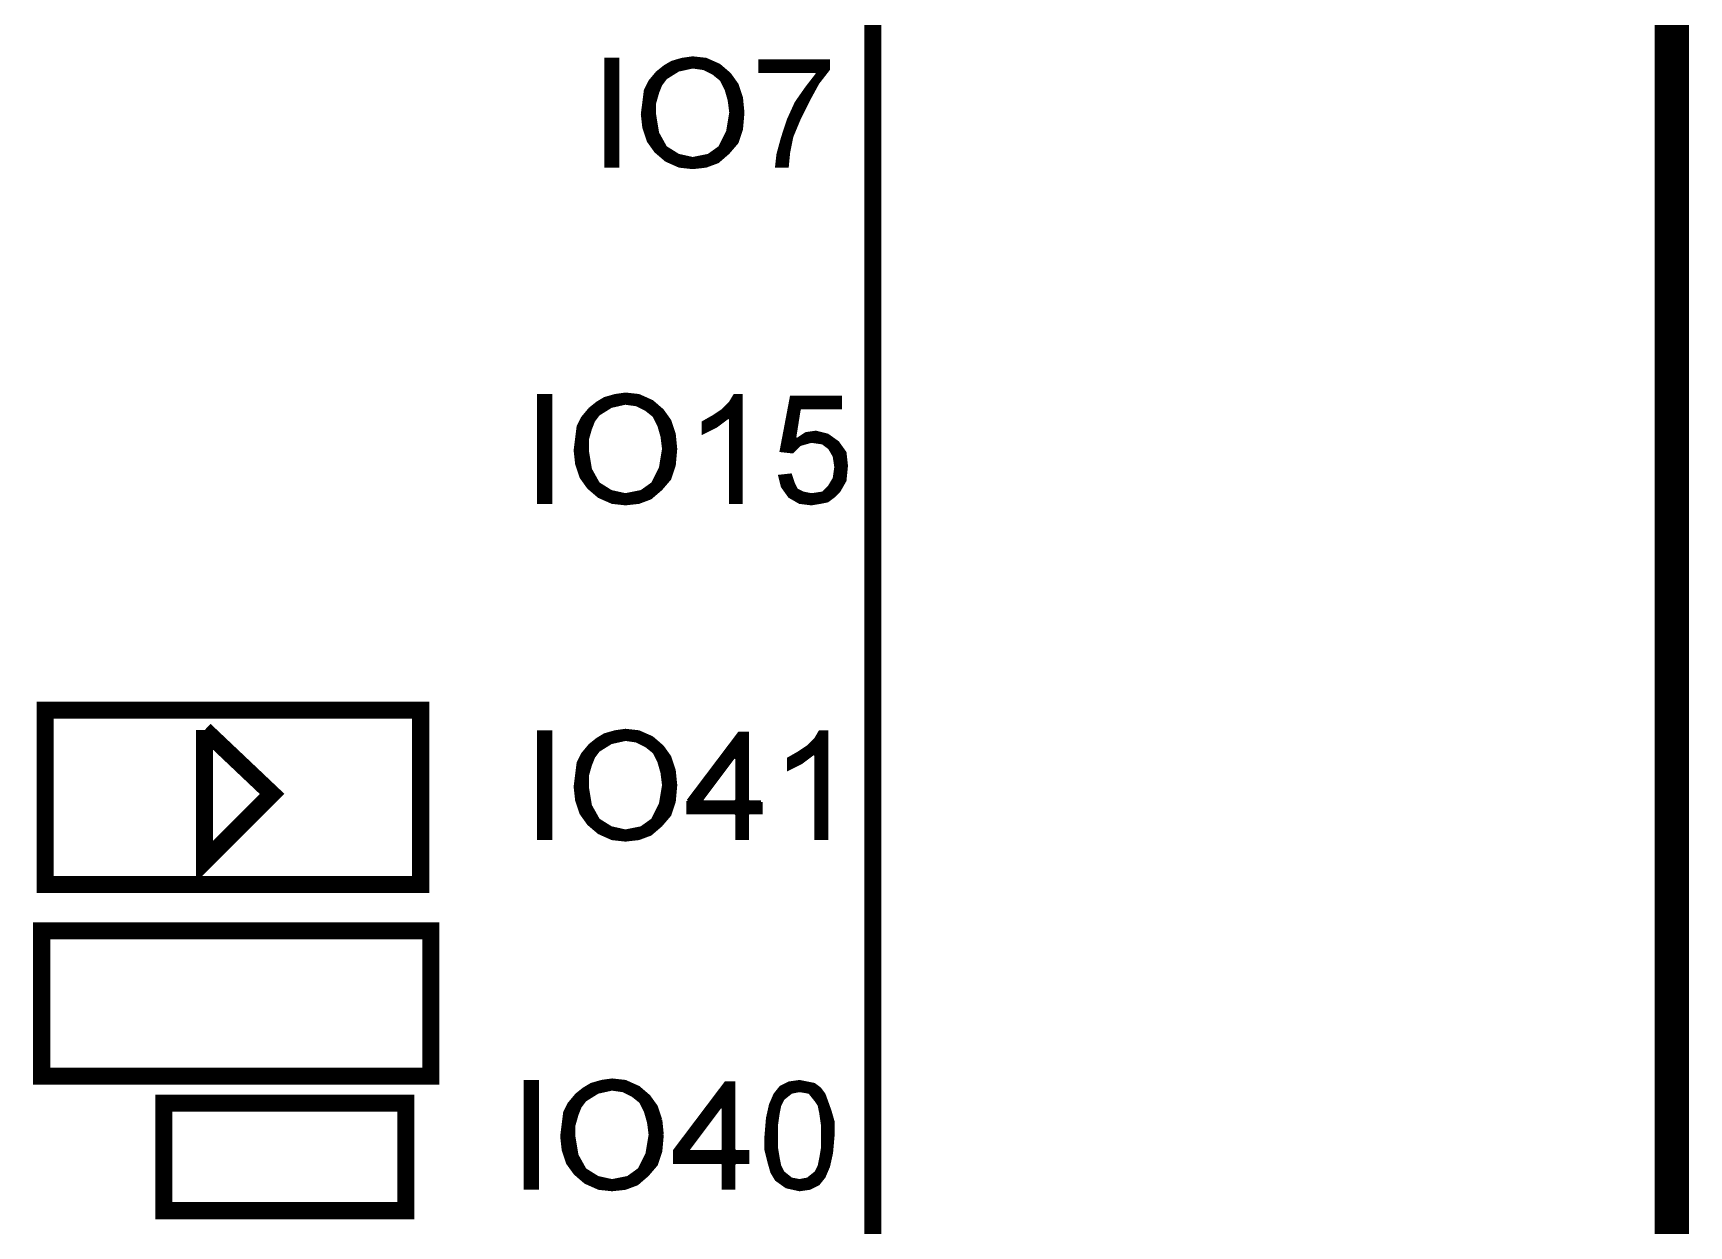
# Model space of a CAD drawing. Extents: x 1.22 to 3.09, y 1.23 to 6.
# Drawn here: x 2.4076 to 2.8925, y 4.643 to 4.9921 of the extents above; entities that cross this region are included whole.
import ezdxf

# ---------------------------------------------------------------- set-up
doc = ezdxf.new("R2010")
doc.units = 0
doc.layers.add('SST001126_PHO', color=11, linetype='CONTINUOUS')

msp = doc.modelspace()

# ---------------------------------------------------------------- linework, layer by layer
at = {"layer": 'SST001126_PHO'}
for points, const_width in [([(2.88754, 5.70633), (2.88754, 3.59783)], 0.01), ([(2.65354, 5.62687), (2.65354, 1.43433)], 0.005), ([(2.61545, 4.96883), (2.61502, 4.97319), (2.61372, 4.97708), (2.61157, 4.98009), (2.60854, 4.98269), (2.60466, 4.98441), (2.60078, 4.98484), (2.59776, 4.98441), (2.59473, 4.98354), (2.59258, 4.98226), (2.59041, 4.98052), (2.58825, 4.97793), (2.58698, 4.97538), (2.5861, 4.96838), (2.58654, 4.96447), (2.58783, 4.96057), (2.58999, 4.95756), (2.59301, 4.95497), (2.59689, 4.95324), (2.60078, 4.95281), (2.60468, 4.95325), (2.60811, 4.95453), (2.61114, 4.95713), (2.61373, 4.96015), (2.61502, 4.96402), (2.61545, 4.96883)], 0.001), ([(2.599, 4.98189), (2.599, 4.98459)], 0.001), ([(2.6, 4.98211), (2.6, 4.98473)], 0.001), ([(2.601, 4.98225), (2.601, 4.98482)], 0.001), ([(2.602, 4.9821), (2.602, 4.98471)], 0.001), ([(2.603, 4.98196), (2.603, 4.9846)], 0.001), ([(2.604, 4.98182), (2.604, 4.98448)], 0.001), ([(2.57885, 4.9844), (2.57538, 4.9844), (2.57538, 4.95326), (2.57885, 4.95326), (2.57885, 4.9844)], 0.001), ([(2.576, 4.95326), (2.576, 4.9844)], 0.001), ([(2.577, 4.95326), (2.577, 4.9844)], 0.001), ([(2.578, 4.95326), (2.578, 4.9844)], 0.001), ([(2.61199, 4.96883), (2.61198, 4.96875), (2.61109, 4.96339), (2.61105, 4.96325), (2.60881, 4.95878), (2.60866, 4.9586), (2.60553, 4.95637), (2.60534, 4.95628), (2.60087, 4.95539), (2.60067, 4.95539), (2.59665, 4.95629), (2.59649, 4.95635), (2.59292, 4.95858), (2.59275, 4.95876), (2.59052, 4.96278), (2.59046, 4.96294), (2.58957, 4.9683), (2.58956, 4.96838), (2.58956, 4.97151), (2.58958, 4.97164), (2.59047, 4.97477), (2.59049, 4.97482), (2.59138, 4.97705), (2.59145, 4.97716), (2.59279, 4.97895), (2.59292, 4.97907), (2.59649, 4.9813), (2.59665, 4.98137), (2.60067, 4.98226), (2.60085, 4.98227), (2.60397, 4.98182), (2.60413, 4.98177), (2.6068, 4.98044), (2.60689, 4.98038), (2.60912, 4.97859), (2.60926, 4.97843), (2.6106, 4.97575), (2.61063, 4.97566), (2.61153, 4.97254), (2.61154, 4.97246), (2.61199, 4.96889), (2.61199, 4.96883)], 0.001), ([(2.59, 4.97311), (2.59, 4.98002)], 0.001), ([(2.591, 4.97609), (2.591, 4.98099)], 0.001), ([(2.592, 4.9779), (2.592, 4.98179)], 0.001), ([(2.593, 4.97912), (2.593, 4.98251)], 0.001), ([(2.594, 4.97975), (2.594, 4.98311)], 0.001), ([(2.595, 4.98037), (2.595, 4.98362)], 0.001), ([(2.596, 4.981), (2.596, 4.98391)], 0.001), ([(2.597, 4.98145), (2.597, 4.98419)], 0.001), ([(2.598, 4.98167), (2.598, 4.98444)], 0.001), ([(2.605, 4.98134), (2.605, 4.98426)], 0.001), ([(2.606, 4.98084), (2.606, 4.98382)], 0.001), ([(2.607, 4.98029), (2.607, 4.98337)], 0.001), ([(2.608, 4.97949), (2.608, 4.98293)], 0.001), ([(2.609, 4.97869), (2.609, 4.98229)], 0.001), ([(2.61, 4.97695), (2.61, 4.98144)], 0.001), ([(2.611, 4.97438), (2.611, 4.98058)], 0.001), ([(2.64046, 4.98395), (2.62047, 4.98395), (2.62047, 4.98093), (2.63694, 4.98093), (2.63744, 4.98043), (2.63733, 4.98013), (2.63421, 4.97612), (2.63112, 4.9717), (2.62892, 4.96686), (2.62715, 4.96154), (2.62582, 4.95668), (2.62544, 4.95326), (2.62845, 4.95326), (2.62885, 4.95727), (2.62886, 4.95732), (2.62975, 4.96178), (2.62978, 4.96188), (2.63201, 4.96723), (2.63203, 4.96727), (2.6347, 4.97262), (2.63471, 4.97264), (2.63739, 4.97755), (2.63744, 4.97762), (2.64046, 4.9815), (2.64046, 4.98395)], 0.001), ([(2.621, 4.98093), (2.621, 4.98395)], 0.001), ([(2.622, 4.98093), (2.622, 4.98395)], 0.001), ([(2.623, 4.98093), (2.623, 4.98395)], 0.001), ([(2.624, 4.98093), (2.624, 4.98395)], 0.001), ([(2.625, 4.98093), (2.625, 4.98395)], 0.001), ([(2.626, 4.98093), (2.626, 4.98395)], 0.001), ([(2.627, 4.98093), (2.627, 4.98395)], 0.001), ([(2.628, 4.98093), (2.628, 4.98395)], 0.001), ([(2.629, 4.98093), (2.629, 4.98395)], 0.001), ([(2.63, 4.98093), (2.63, 4.98395)], 0.001), ([(2.631, 4.98093), (2.631, 4.98395)], 0.001), ([(2.632, 4.98093), (2.632, 4.98395)], 0.001), ([(2.633, 4.98093), (2.633, 4.98395)], 0.001), ([(2.634, 4.98093), (2.634, 4.98395)], 0.001), ([(2.635, 4.98093), (2.635, 4.98395)], 0.001), ([(2.636, 4.98093), (2.636, 4.98395)], 0.001), ([(2.637, 4.98093), (2.637, 4.98395)], 0.001), ([(2.637, 4.97683), (2.637, 4.9797)], 0.001), ([(2.638, 4.97834), (2.638, 4.98395)], 0.001), ([(2.639, 4.97963), (2.639, 4.98395)], 0.001), ([(2.64, 4.98091), (2.64, 4.98395)], 0.001), ([(2.587, 4.96308), (2.587, 4.97542)], 0.001), ([(2.588, 4.96034), (2.588, 4.97742)], 0.001), ([(2.589, 4.95894), (2.589, 4.97882)], 0.001), ([(2.612, 4.95814), (2.612, 4.97949)], 0.001), ([(2.613, 4.9593), (2.613, 4.97809)], 0.001), ([(2.614, 4.96097), (2.614, 4.97624)], 0.001), ([(2.634, 4.97121), (2.634, 4.97581)], 0.001), ([(2.635, 4.97316), (2.635, 4.97713)], 0.001), ([(2.636, 4.975), (2.636, 4.97841)], 0.001), ([(2.615, 4.96397), (2.615, 4.97324)], 0.001), ([(2.631, 4.96481), (2.631, 4.97143)], 0.001), ([(2.632, 4.96721), (2.632, 4.97296)], 0.001), ([(2.633, 4.96921), (2.633, 4.97438)], 0.001), ([(2.59, 4.95755), (2.59, 4.96571)], 0.001), ([(2.629, 4.95803), (2.629, 4.96703)], 0.001), ([(2.63, 4.96241), (2.63, 4.96923)], 0.001), ([(2.591, 4.95669), (2.591, 4.96191)], 0.001), ([(2.61, 4.95615), (2.61, 4.96116)], 0.001), ([(2.611, 4.95701), (2.611, 4.96316)], 0.001), ([(2.627, 4.95326), (2.627, 4.961)], 0.001), ([(2.628, 4.95326), (2.628, 4.96409)], 0.001), ([(2.592, 4.95584), (2.592, 4.96011)], 0.001), ([(2.593, 4.95498), (2.593, 4.95853)], 0.001), ([(2.594, 4.95453), (2.594, 4.95791)], 0.001), ([(2.595, 4.95408), (2.595, 4.95728)], 0.001), ([(2.596, 4.95364), (2.596, 4.95666)], 0.001), ([(2.597, 4.95323), (2.597, 4.95621)], 0.001), ([(2.598, 4.95312), (2.598, 4.95599)], 0.001), ([(2.599, 4.95301), (2.599, 4.95576)], 0.001), ([(2.6, 4.9529), (2.6, 4.95554)], 0.001), ([(2.601, 4.95284), (2.601, 4.95542)], 0.001), ([(2.602, 4.95295), (2.602, 4.95562)], 0.001), ([(2.603, 4.95306), (2.603, 4.95582)], 0.001), ([(2.604, 4.95317), (2.604, 4.95602)], 0.001), ([(2.605, 4.95337), (2.605, 4.95622)], 0.001), ([(2.606, 4.95374), (2.606, 4.9567)], 0.001), ([(2.607, 4.95412), (2.607, 4.95742)], 0.001), ([(2.608, 4.95449), (2.608, 4.95813)], 0.001), ([(2.609, 4.9553), (2.609, 4.95916)], 0.001), ([(2.626, 4.95326), (2.626, 4.95733)], 0.001), ([(2.55916, 4.88597), (2.5557, 4.88597), (2.5557, 4.85483), (2.55916, 4.85483), (2.55916, 4.88597)], 0.001), ([(2.556, 4.85483), (2.556, 4.88597)], 0.001), ([(2.557, 4.85483), (2.557, 4.88597)], 0.001), ([(2.558, 4.85483), (2.558, 4.88597)], 0.001), ([(2.559, 4.85483), (2.559, 4.88597)], 0.001), ([(2.59577, 4.8704), (2.59533, 4.87476), (2.59403, 4.87865), (2.59188, 4.88167), (2.58886, 4.88426), (2.58498, 4.88599), (2.5811, 4.88642), (2.57807, 4.88598), (2.57504, 4.88512), (2.5729, 4.88383), (2.57073, 4.8821), (2.56857, 4.8795), (2.56729, 4.87695), (2.56642, 4.86995), (2.56685, 4.86605), (2.56815, 4.86215), (2.5703, 4.85914), (2.57333, 4.85654), (2.57721, 4.85482), (2.58109, 4.85439), (2.58499, 4.85482), (2.58842, 4.85611), (2.59145, 4.8587), (2.59404, 4.86172), (2.59533, 4.86559), (2.59577, 4.8704)], 0.001), ([(2.59231, 4.8704), (2.5923, 4.87032), (2.59141, 4.86496), (2.59136, 4.86482), (2.58913, 4.86036), (2.58897, 4.86017), (2.58585, 4.85794), (2.58565, 4.85786), (2.58119, 4.85697), (2.58098, 4.85697), (2.57697, 4.85786), (2.57681, 4.85792), (2.57324, 4.86016), (2.57307, 4.86034), (2.57083, 4.86436), (2.57078, 4.86452), (2.56988, 4.86987), (2.56988, 4.86996), (2.56988, 4.87308), (2.5699, 4.87322), (2.57079, 4.87634), (2.57081, 4.87639), (2.5717, 4.87862), (2.57176, 4.87874), (2.5731, 4.88052), (2.57324, 4.88065), (2.57681, 4.88288), (2.57697, 4.88294), (2.58098, 4.88384), (2.58116, 4.88384), (2.58429, 4.8834), (2.58444, 4.88335), (2.58712, 4.88201), (2.58721, 4.88195), (2.58944, 4.88017), (2.58957, 4.88), (2.59091, 4.87732), (2.59095, 4.87724), (2.59184, 4.87411), (2.59186, 4.87404), (2.5923, 4.87046), (2.59231, 4.8704)], 0.001), ([(2.572, 4.87905), (2.572, 4.88311)], 0.001), ([(2.573, 4.88039), (2.573, 4.88389)], 0.001), ([(2.574, 4.88112), (2.574, 4.88449)], 0.001), ([(2.575, 4.88175), (2.575, 4.88509)], 0.001), ([(2.576, 4.88237), (2.576, 4.88539)], 0.001), ([(2.577, 4.88295), (2.577, 4.88568)], 0.001), ([(2.578, 4.88317), (2.578, 4.88596)], 0.001), ([(2.579, 4.8834), (2.579, 4.88612)], 0.001), ([(2.58, 4.88362), (2.58, 4.88626)], 0.001), ([(2.581, 4.88384), (2.581, 4.8864)], 0.001), ([(2.582, 4.88372), (2.582, 4.88632)], 0.001), ([(2.583, 4.88358), (2.583, 4.8862)], 0.001), ([(2.584, 4.88344), (2.584, 4.88609)], 0.001), ([(2.585, 4.88307), (2.585, 4.88598)], 0.001), ([(2.586, 4.88257), (2.586, 4.88553)], 0.001), ([(2.587, 4.88207), (2.587, 4.88509)], 0.001), ([(2.588, 4.88132), (2.588, 4.88464)], 0.001), ([(2.589, 4.88052), (2.589, 4.88414)], 0.001), ([(2.59, 4.87915), (2.59, 4.88328)], 0.001), ([(2.61497, 4.88597), (2.61307, 4.88597), (2.61188, 4.88398), (2.6118, 4.88389), (2.60957, 4.88166), (2.60949, 4.88159), (2.60682, 4.87981), (2.60679, 4.87979), (2.60391, 4.87815), (2.60391, 4.87523), (2.60761, 4.87708), (2.61115, 4.87973), (2.61195, 4.87933), (2.61195, 4.85483), (2.61497, 4.85483), (2.61497, 4.88597)], 0.001), ([(2.611, 4.87962), (2.611, 4.88309)], 0.001), ([(2.612, 4.85483), (2.612, 4.88419)], 0.001), ([(2.613, 4.85483), (2.613, 4.88585)], 0.001), ([(2.614, 4.85483), (2.614, 4.88597)], 0.001), ([(2.64577, 4.86549), (2.64534, 4.86932), (2.64323, 4.87228), (2.64025, 4.8744), (2.63687, 4.87525), (2.63395, 4.87483), (2.63137, 4.87311), (2.63059, 4.87353), (2.6306, 4.87361), (2.63194, 4.88209), (2.63243, 4.88251), (2.64398, 4.88251), (2.64398, 4.88553), (2.62972, 4.88553), (2.62677, 4.86995), (2.63002, 4.86959), (2.63208, 4.87165), (2.63229, 4.87178), (2.63542, 4.87267), (2.63563, 4.87268), (2.63875, 4.87224), (2.63898, 4.87214), (2.64077, 4.8708), (2.6409, 4.87066), (2.64223, 4.86843), (2.6423, 4.86824), (2.64275, 4.86512), (2.64275, 4.86505), (2.64275, 4.86504), (2.64275, 4.86497), (2.6423, 4.86185), (2.64223, 4.86166), (2.6409, 4.85943), (2.64082, 4.85933), (2.63903, 4.85755), (2.63875, 4.85741), (2.63563, 4.85696), (2.63546, 4.85697), (2.63323, 4.85741), (2.6331, 4.85745), (2.63131, 4.85835), (2.63109, 4.85857), (2.6302, 4.86036), (2.63017, 4.86042), (2.62941, 4.86272), (2.62636, 4.86238), (2.62709, 4.85945), (2.6292, 4.8565), (2.63215, 4.85481), (2.63555, 4.85439), (2.63814, 4.85482), (2.64026, 4.85525), (2.64192, 4.8565), (2.64364, 4.85821), (2.64534, 4.86118), (2.64577, 4.86549)], 0.001), ([(2.63, 4.86959), (2.63, 4.88553)], 0.001), ([(2.631, 4.87615), (2.631, 4.88553)], 0.001), ([(2.632, 4.88226), (2.632, 4.88553)], 0.001), ([(2.633, 4.88251), (2.633, 4.88553)], 0.001), ([(2.634, 4.88251), (2.634, 4.88553)], 0.001), ([(2.635, 4.88251), (2.635, 4.88553)], 0.001), ([(2.636, 4.88251), (2.636, 4.88553)], 0.001), ([(2.637, 4.88251), (2.637, 4.88553)], 0.001), ([(2.638, 4.88251), (2.638, 4.88553)], 0.001), ([(2.639, 4.88251), (2.639, 4.88553)], 0.001), ([(2.64, 4.88251), (2.64, 4.88553)], 0.001), ([(2.641, 4.88251), (2.641, 4.88553)], 0.001), ([(2.642, 4.88251), (2.642, 4.88553)], 0.001), ([(2.643, 4.88251), (2.643, 4.88553)], 0.001), ([(2.568, 4.8626), (2.568, 4.87837)], 0.001), ([(2.569, 4.86096), (2.569, 4.88002)], 0.001), ([(2.57, 4.87358), (2.57, 4.88122)], 0.001), ([(2.571, 4.87688), (2.571, 4.88231)], 0.001), ([(2.591, 4.87705), (2.591, 4.88242)], 0.001), ([(2.592, 4.87288), (2.592, 4.8815)], 0.001), ([(2.593, 4.86051), (2.593, 4.8801)], 0.001), ([(2.594, 4.86168), (2.594, 4.8787)], 0.001), ([(2.604, 4.87527), (2.604, 4.8782)], 0.001), ([(2.605, 4.87577), (2.605, 4.87877)], 0.001), ([(2.606, 4.87627), (2.606, 4.87934)], 0.001), ([(2.607, 4.87677), (2.607, 4.87993)], 0.001), ([(2.608, 4.87737), (2.608, 4.8806)], 0.001), ([(2.609, 4.87812), (2.609, 4.88126)], 0.001), ([(2.61, 4.87887), (2.61, 4.88209)], 0.001), ([(2.629, 4.8697), (2.629, 4.88172)], 0.001), ([(2.567, 4.8656), (2.567, 4.87462)], 0.001), ([(2.595, 4.8646), (2.595, 4.87576)], 0.001), ([(2.628, 4.86981), (2.628, 4.87643)], 0.001), ([(2.631, 4.87057), (2.631, 4.87304)], 0.001), ([(2.632, 4.87157), (2.632, 4.87353)], 0.001), ([(2.633, 4.87198), (2.633, 4.8742)], 0.001), ([(2.634, 4.87226), (2.634, 4.87484)], 0.001), ([(2.635, 4.87255), (2.635, 4.87498)], 0.001), ([(2.636, 4.87263), (2.636, 4.87513)], 0.001), ([(2.637, 4.87249), (2.637, 4.87522)], 0.001), ([(2.638, 4.87234), (2.638, 4.87497)], 0.001), ([(2.639, 4.87213), (2.639, 4.87472)], 0.001), ([(2.64, 4.87138), (2.64, 4.87447)], 0.001), ([(2.641, 4.87049), (2.641, 4.87387)], 0.001), ([(2.642, 4.86882), (2.642, 4.87316)], 0.001), ([(2.57, 4.85956), (2.57, 4.86918)], 0.001), ([(2.592, 4.85934), (2.592, 4.86852)], 0.001), ([(2.627, 4.86992), (2.627, 4.87115)], 0.001), ([(2.643, 4.85757), (2.643, 4.87244)], 0.001), ([(2.644, 4.85884), (2.644, 4.8712)], 0.001), ([(2.645, 4.86059), (2.645, 4.8698)], 0.001), ([(2.571, 4.85854), (2.571, 4.86406)], 0.001), ([(2.591, 4.85832), (2.591, 4.8641)], 0.001), ([(2.572, 4.85768), (2.572, 4.86226)], 0.001), ([(2.573, 4.85682), (2.573, 4.86046)], 0.001), ([(2.574, 4.85624), (2.574, 4.85968)], 0.001), ([(2.575, 4.8558), (2.575, 4.85906)], 0.001), ([(2.576, 4.85536), (2.576, 4.85843)], 0.001), ([(2.587, 4.85557), (2.587, 4.85877)], 0.001), ([(2.588, 4.85595), (2.588, 4.85948)], 0.001), ([(2.589, 4.8566), (2.589, 4.8602)], 0.001), ([(2.59, 4.85746), (2.59, 4.8621)], 0.001), ([(2.627, 4.85981), (2.627, 4.86245)], 0.001), ([(2.628, 4.85818), (2.628, 4.86256)], 0.001), ([(2.629, 4.85678), (2.629, 4.86267)], 0.001), ([(2.63, 4.85604), (2.63, 4.86094)], 0.001), ([(2.631, 4.85547), (2.631, 4.85875)], 0.001), ([(2.64, 4.85519), (2.64, 4.85851)], 0.001), ([(2.641, 4.8558), (2.641, 4.8596)], 0.001), ([(2.642, 4.85657), (2.642, 4.86127)], 0.001), ([(2.577, 4.85491), (2.577, 4.85785)], 0.001), ([(2.578, 4.85473), (2.578, 4.85763)], 0.001), ([(2.579, 4.85462), (2.579, 4.85741)], 0.001), ([(2.58, 4.85451), (2.58, 4.85719)], 0.001), ([(2.581, 4.8544), (2.581, 4.85696)], 0.001), ([(2.582, 4.85449), (2.582, 4.85713)], 0.001), ([(2.583, 4.8546), (2.583, 4.85733)], 0.001), ([(2.584, 4.85471), (2.584, 4.85753)], 0.001), ([(2.585, 4.85482), (2.585, 4.85773)], 0.001), ([(2.586, 4.8552), (2.586, 4.85805)], 0.001), ([(2.632, 4.8549), (2.632, 4.85801)], 0.001), ([(2.633, 4.85471), (2.633, 4.85751)], 0.001), ([(2.634, 4.85458), (2.634, 4.85726)], 0.001), ([(2.635, 4.85446), (2.635, 4.85706)], 0.001), ([(2.636, 4.85447), (2.636, 4.85701)], 0.001), ([(2.637, 4.85463), (2.637, 4.85716)], 0.001), ([(2.638, 4.8548), (2.638, 4.8573)], 0.001), ([(2.639, 4.85499), (2.639, 4.85752)], 0.001), ([(2.41113, 4.79391), (2.52113, 4.79391), (2.52113, 4.74291), (2.41113, 4.74291), (2.41113, 4.79391)], 0.005), ([(2.45778, 4.78811), (2.45778, 4.74961), (2.4776, 4.76943), (2.45787, 4.78812)], 0.005), ([(2.55916, 4.78755), (2.5557, 4.78755), (2.5557, 4.75641), (2.55916, 4.75641), (2.55916, 4.78755)], 0.001), ([(2.556, 4.75641), (2.556, 4.78755)], 0.001), ([(2.557, 4.75641), (2.557, 4.78755)], 0.001), ([(2.558, 4.75641), (2.558, 4.78755)], 0.001), ([(2.559, 4.75641), (2.559, 4.78755)], 0.001), ([(2.59577, 4.77197), (2.59533, 4.77634), (2.59403, 4.78023), (2.59188, 4.78324), (2.58886, 4.78584), (2.58498, 4.78756), (2.5811, 4.78799), (2.57807, 4.78756), (2.57504, 4.78669), (2.5729, 4.7854), (2.57073, 4.78367), (2.56857, 4.78108), (2.56729, 4.77853), (2.56642, 4.77153), (2.56685, 4.76762), (2.56815, 4.76372), (2.5703, 4.76071), (2.57333, 4.75812), (2.57721, 4.75639), (2.58109, 4.75596), (2.58499, 4.7564), (2.58842, 4.75768), (2.59145, 4.76028), (2.59404, 4.7633), (2.59533, 4.76717), (2.59577, 4.77197)], 0.001), ([(2.574, 4.7827), (2.574, 4.78607)], 0.001), ([(2.575, 4.78332), (2.575, 4.78667)], 0.001), ([(2.576, 4.78395), (2.576, 4.78697)], 0.001), ([(2.577, 4.78453), (2.577, 4.78725)], 0.001), ([(2.578, 4.78475), (2.578, 4.78754)], 0.001), ([(2.579, 4.78497), (2.579, 4.78769)], 0.001), ([(2.58, 4.78519), (2.58, 4.78783)], 0.001), ([(2.581, 4.78541), (2.581, 4.78798)], 0.001), ([(2.582, 4.7853), (2.582, 4.78789)], 0.001), ([(2.583, 4.78516), (2.583, 4.78778)], 0.001), ([(2.584, 4.78501), (2.584, 4.78767)], 0.001), ([(2.585, 4.78464), (2.585, 4.78755)], 0.001), ([(2.586, 4.78414), (2.586, 4.78711)], 0.001), ([(2.587, 4.78364), (2.587, 4.78666)], 0.001), ([(2.588, 4.78289), (2.588, 4.78622)], 0.001), ([(2.589, 4.78209), (2.589, 4.78571)], 0.001), ([(2.62077, 4.76701), (2.61725, 4.76701), (2.61675, 4.76751), (2.61675, 4.7871), (2.61438, 4.7871), (2.59945, 4.76735)], 0.001), ([(2.614, 4.75641), (2.614, 4.7866)], 0.001), ([(2.615, 4.75641), (2.615, 4.7871)], 0.001), ([(2.616, 4.75641), (2.616, 4.7871)], 0.001), ([(2.63997, 4.78755), (2.63807, 4.78755), (2.63688, 4.78556), (2.6368, 4.78546), (2.63457, 4.78323), (2.63449, 4.78317), (2.63182, 4.78138), (2.63179, 4.78136), (2.62891, 4.77972), (2.62891, 4.7768), (2.63261, 4.77865), (2.63615, 4.78131), (2.63695, 4.78091), (2.63695, 4.75641), (2.63997, 4.75641), (2.63997, 4.78755)], 0.001), ([(2.637, 4.75641), (2.637, 4.78576)], 0.001), ([(2.638, 4.75641), (2.638, 4.78743)], 0.001), ([(2.639, 4.75641), (2.639, 4.78755)], 0.001), ([(2.569, 4.76253), (2.569, 4.7816)], 0.001), ([(2.59231, 4.77198), (2.5923, 4.77189), (2.59141, 4.76654), (2.59136, 4.7664), (2.58913, 4.76193), (2.58897, 4.76175), (2.58585, 4.75952), (2.58565, 4.75943), (2.58119, 4.75854), (2.58098, 4.75854), (2.57697, 4.75944), (2.57681, 4.7595), (2.57324, 4.76173), (2.57307, 4.76191), (2.57083, 4.76593), (2.57078, 4.76609), (2.56988, 4.77145), (2.56988, 4.77153), (2.56988, 4.77466), (2.5699, 4.77479), (2.57079, 4.77792), (2.57081, 4.77797), (2.5717, 4.7802), (2.57176, 4.78031), (2.5731, 4.7821), (2.57324, 4.78222), (2.57681, 4.78445), (2.57697, 4.78452), (2.58098, 4.78541), (2.58116, 4.78542), (2.58429, 4.78497), (2.58444, 4.78492), (2.58712, 4.78358), (2.58721, 4.78353), (2.58944, 4.78174), (2.58957, 4.78158), (2.59091, 4.7789), (2.59095, 4.77881), (2.59184, 4.77569), (2.59186, 4.77561), (2.5923, 4.77204), (2.59231, 4.77198)], 0.001), ([(2.57, 4.77515), (2.57, 4.7828)], 0.001), ([(2.571, 4.77845), (2.571, 4.78389)], 0.001), ([(2.572, 4.78063), (2.572, 4.78469)], 0.001), ([(2.573, 4.78196), (2.573, 4.78547)], 0.001), ([(2.59, 4.78073), (2.59, 4.78486)], 0.001), ([(2.591, 4.77863), (2.591, 4.784)], 0.001), ([(2.592, 4.77446), (2.592, 4.78308)], 0.001), ([(2.593, 4.76208), (2.593, 4.78168)], 0.001), ([(2.61, 4.77653), (2.61, 4.78131)], 0.001), ([(2.611, 4.77787), (2.611, 4.78263)], 0.001), ([(2.612, 4.7792), (2.612, 4.78396)], 0.001), ([(2.613, 4.78045), (2.613, 4.78528)], 0.001), ([(2.631, 4.77785), (2.631, 4.78091)], 0.001), ([(2.632, 4.77835), (2.632, 4.78151)], 0.001), ([(2.633, 4.77894), (2.633, 4.78217)], 0.001), ([(2.634, 4.77969), (2.634, 4.78284)], 0.001), ([(2.635, 4.78044), (2.635, 4.78366)], 0.001), ([(2.636, 4.78119), (2.636, 4.78466)], 0.001), ([(2.567, 4.76717), (2.567, 4.77619)], 0.001), ([(2.568, 4.76417), (2.568, 4.77994)], 0.001), ([(2.594, 4.76325), (2.594, 4.78028)], 0.001), ([(2.595, 4.76618), (2.595, 4.77733)], 0.001), ([(2.61373, 4.78001), (2.61373, 4.76751), (2.61323, 4.76701), (2.60386, 4.76701), (2.60336, 4.76751), (2.60346, 4.76781), (2.61283, 4.78031), (2.61373, 4.78001)], 0.001), ([(2.606, 4.7712), (2.606, 4.77602)], 0.001), ([(2.607, 4.77253), (2.607, 4.77734)], 0.001), ([(2.608, 4.77387), (2.608, 4.77866)], 0.001), ([(2.609, 4.7752), (2.609, 4.77999)], 0.001), ([(2.629, 4.77685), (2.629, 4.77977)], 0.001), ([(2.63, 4.77735), (2.63, 4.78034)], 0.001), ([(2.603, 4.76399), (2.603, 4.77204)], 0.001), ([(2.604, 4.76853), (2.604, 4.77337)], 0.001), ([(2.605, 4.76987), (2.605, 4.77469)], 0.001), ([(2.57, 4.76113), (2.57, 4.77075)], 0.001), ([(2.592, 4.76092), (2.592, 4.7701)], 0.001), ([(2.59945, 4.76735), (2.59945, 4.76399), (2.61323, 4.76399), (2.61373, 4.76349), (2.61373, 4.75641), (2.61675, 4.75641), (2.61675, 4.76349), (2.61725, 4.76399), (2.62077, 4.76399), (2.62077, 4.76701)], 0.001), ([(2.6, 4.76399), (2.6, 4.76807)], 0.001), ([(2.601, 4.76399), (2.601, 4.7694)], 0.001), ([(2.602, 4.76399), (2.602, 4.77072)], 0.001), ([(2.604, 4.76399), (2.604, 4.76701)], 0.001), ([(2.605, 4.76399), (2.605, 4.76701)], 0.001), ([(2.606, 4.76399), (2.606, 4.76701)], 0.001), ([(2.607, 4.76399), (2.607, 4.76701)], 0.001), ([(2.608, 4.76399), (2.608, 4.76701)], 0.001), ([(2.609, 4.76399), (2.609, 4.76701)], 0.001), ([(2.61, 4.76399), (2.61, 4.76701)], 0.001), ([(2.611, 4.76399), (2.611, 4.76701)], 0.001), ([(2.612, 4.76399), (2.612, 4.76701)], 0.001), ([(2.613, 4.76399), (2.613, 4.76701)], 0.001), ([(2.617, 4.76393), (2.617, 4.76708)], 0.001), ([(2.618, 4.76399), (2.618, 4.76701)], 0.001), ([(2.619, 4.76399), (2.619, 4.76701)], 0.001), ([(2.62, 4.76399), (2.62, 4.76701)], 0.001), ([(2.571, 4.76011), (2.571, 4.76563)], 0.001), ([(2.572, 4.75926), (2.572, 4.76383)], 0.001), ([(2.573, 4.7584), (2.573, 4.76203)], 0.001), ([(2.589, 4.75818), (2.589, 4.76177)], 0.001), ([(2.59, 4.75903), (2.59, 4.76368)], 0.001), ([(2.591, 4.75989), (2.591, 4.76568)], 0.001), ([(2.574, 4.75782), (2.574, 4.76125)], 0.001), ([(2.575, 4.75737), (2.575, 4.76063)], 0.001), ([(2.576, 4.75693), (2.576, 4.76)], 0.001), ([(2.577, 4.75649), (2.577, 4.75943)], 0.001), ([(2.578, 4.75631), (2.578, 4.75921)], 0.001), ([(2.579, 4.75619), (2.579, 4.75898)], 0.001), ([(2.58, 4.75608), (2.58, 4.75876)], 0.001), ([(2.581, 4.75597), (2.581, 4.75854)], 0.001), ([(2.582, 4.75606), (2.582, 4.7587)], 0.001), ([(2.583, 4.75617), (2.583, 4.7589)], 0.001), ([(2.584, 4.75629), (2.584, 4.7591)], 0.001), ([(2.585, 4.7564), (2.585, 4.7593)], 0.001), ([(2.586, 4.75677), (2.586, 4.75963)], 0.001), ([(2.587, 4.75715), (2.587, 4.76034)], 0.001), ([(2.588, 4.75752), (2.588, 4.76105)], 0.001), ([(2.52412, 4.72935), (2.52412, 4.68683), (2.41012, 4.68683), (2.41012, 4.72935), (2.52412, 4.72935)], 0.005), ([(2.55523, 4.68519), (2.55176, 4.68519), (2.55176, 4.65404), (2.55523, 4.65404), (2.55523, 4.68519)], 0.001), ([(2.552, 4.65404), (2.552, 4.68519)], 0.001), ([(2.553, 4.65404), (2.553, 4.68519)], 0.001), ([(2.554, 4.65404), (2.554, 4.68519)], 0.001), ([(2.555, 4.65404), (2.555, 4.68519)], 0.001), ([(2.59139, 4.67397), (2.5901, 4.67787), (2.58794, 4.68088), (2.58492, 4.68347), (2.58104, 4.6852), (2.57716, 4.68563), (2.57413, 4.6852), (2.57111, 4.68433), (2.56896, 4.68304), (2.56679, 4.68131), (2.56463, 4.67871), (2.56335, 4.67616), (2.56248, 4.66916), (2.56291, 4.66526), (2.56421, 4.66136), (2.56637, 4.65835), (2.56939, 4.65576), (2.57327, 4.65403), (2.57715, 4.6536), (2.58106, 4.65403), (2.58449, 4.65532), (2.58751, 4.65792), (2.5901, 4.66094), (2.59139, 4.66481), (2.59183, 4.66961)], 0.001), ([(2.571, 4.68092), (2.571, 4.68427)], 0.001), ([(2.572, 4.68155), (2.572, 4.68459)], 0.001), ([(2.573, 4.68215), (2.573, 4.68487)], 0.001), ([(2.574, 4.68237), (2.574, 4.68516)], 0.001), ([(2.575, 4.68259), (2.575, 4.68532)], 0.001), ([(2.576, 4.68282), (2.576, 4.68546)], 0.001), ([(2.577, 4.68304), (2.577, 4.68561)], 0.001), ([(2.578, 4.68295), (2.578, 4.68554)], 0.001), ([(2.579, 4.6828), (2.579, 4.68542)], 0.001), ([(2.58, 4.68266), (2.58, 4.68531)], 0.001), ([(2.581, 4.68231), (2.581, 4.6852)], 0.001), ([(2.582, 4.68181), (2.582, 4.68477)], 0.001), ([(2.583, 4.68131), (2.583, 4.68433)], 0.001), ([(2.584, 4.68058), (2.584, 4.68388)], 0.001), ([(2.61683, 4.66465), (2.61332, 4.66465), (2.61282, 4.66515), (2.61282, 4.68474), (2.61044, 4.68474), (2.59551, 4.66498), (2.59551, 4.66163), (2.6093, 4.66163), (2.6098, 4.66113), (2.6098, 4.65404), (2.61282, 4.65404), (2.61282, 4.66113), (2.61332, 4.66163), (2.61683, 4.66163), (2.61683, 4.66465)], 0.001), ([(2.61, 4.65404), (2.61, 4.68416)], 0.001), ([(2.611, 4.65404), (2.611, 4.68474)], 0.001), ([(2.612, 4.65404), (2.612, 4.68474)], 0.001), ([(2.64183, 4.67356), (2.64096, 4.6766), (2.63921, 4.68143), (2.63796, 4.6831), (2.63632, 4.68433), (2.63205, 4.68518), (2.62909, 4.68476), (2.62658, 4.6835), (2.62491, 4.68141), (2.62361, 4.67839), (2.62274, 4.67445), (2.6223, 4.66915), (2.6223, 4.66521), (2.62317, 4.66171), (2.62405, 4.65865), (2.6253, 4.65657), (2.62826, 4.65446), (2.63208, 4.6536), (2.63504, 4.65403), (2.63755, 4.65528), (2.63922, 4.65737), (2.64052, 4.66039), (2.64139, 4.66433), (2.64183, 4.66919), (2.64183, 4.67356)], 0.001), ([(2.628, 4.68084), (2.628, 4.68421)], 0.001), ([(2.629, 4.68164), (2.629, 4.68471)], 0.001), ([(2.63, 4.68221), (2.63, 4.68489)], 0.001), ([(2.631, 4.68241), (2.631, 4.68503)], 0.001), ([(2.632, 4.68261), (2.632, 4.68517)], 0.001), ([(2.633, 4.68247), (2.633, 4.68499)], 0.001), ([(2.634, 4.6823), (2.634, 4.68479)], 0.001), ([(2.635, 4.6821), (2.635, 4.68459)], 0.001), ([(2.636, 4.6809), (2.636, 4.68439)], 0.001), ([(2.44587, 4.67893), (2.44587, 4.64743), (2.51674, 4.64743), (2.51674, 4.67893), (2.44587, 4.67893)], 0.005), ([(2.565, 4.66026), (2.565, 4.67916)], 0.001), ([(2.58837, 4.66961), (2.58836, 4.66953), (2.58747, 4.66418), (2.58742, 4.66403), (2.58519, 4.65957), (2.58503, 4.65939), (2.58191, 4.65715), (2.58172, 4.65707), (2.57725, 4.65618), (2.57705, 4.65618), (2.57303, 4.65707), (2.57287, 4.65714), (2.5693, 4.65937), (2.56913, 4.65955), (2.5669, 4.66357), (2.56684, 4.66373), (2.56595, 4.66909), (2.56594, 4.66917), (2.56594, 4.67229), (2.56596, 4.67243), (2.56685, 4.67556), (2.56687, 4.6756), (2.56776, 4.67784), (2.56783, 4.67795), (2.56917, 4.67974), (2.5693, 4.67986), (2.57287, 4.68209), (2.57303, 4.68216), (2.57705, 4.68305), (2.57723, 4.68306), (2.58035, 4.68261), (2.5805, 4.68256), (2.58318, 4.68122), (2.58327, 4.68117), (2.5855, 4.67938), (2.58564, 4.67921), (2.58698, 4.67653), (2.58701, 4.67645), (2.5879, 4.67332), (2.58792, 4.67325), (2.58837, 4.66968), (2.58837, 4.66961)], 0.001), ([(2.566, 4.67257), (2.566, 4.68036)], 0.001), ([(2.567, 4.67593), (2.567, 4.68148)], 0.001), ([(2.568, 4.67818), (2.568, 4.68228)], 0.001), ([(2.569, 4.67952), (2.569, 4.68307)], 0.001), ([(2.57, 4.6803), (2.57, 4.68367)], 0.001), ([(2.585, 4.67978), (2.585, 4.68341)], 0.001), ([(2.586, 4.67849), (2.586, 4.68255)], 0.001), ([(2.587, 4.67648), (2.587, 4.68169)], 0.001), ([(2.588, 4.6726), (2.588, 4.6808)], 0.001), ([(2.589, 4.65965), (2.589, 4.6794)], 0.001), ([(2.607, 4.67542), (2.607, 4.68019)], 0.001), ([(2.608, 4.67675), (2.608, 4.68151)], 0.001), ([(2.609, 4.67805), (2.609, 4.68283)], 0.001), ([(2.624, 4.65882), (2.624, 4.67929)], 0.001), ([(2.625, 4.65706), (2.625, 4.68152)], 0.001), ([(2.63882, 4.67274), (2.63882, 4.6656), (2.63881, 4.66551), (2.63836, 4.66284), (2.63836, 4.66282), (2.63791, 4.66059), (2.63787, 4.66046), (2.63698, 4.65868), (2.63684, 4.65851), (2.63461, 4.65672), (2.6344, 4.65662), (2.63216, 4.65618), (2.63197, 4.65618), (2.62974, 4.65662), (2.62952, 4.65672), (2.62729, 4.65851), (2.62715, 4.65868), (2.62626, 4.66046), (2.62622, 4.66059), (2.62577, 4.66282), (2.62577, 4.66284), (2.62532, 4.66551), (2.62532, 4.6656), (2.62532, 4.67274), (2.62532, 4.67281), (2.62577, 4.67594), (2.62577, 4.67596), (2.62622, 4.67819), (2.62626, 4.67832), (2.62715, 4.68011), (2.62729, 4.68027), (2.62952, 4.68206), (2.62974, 4.68216), (2.63197, 4.68261)], 0.001), ([(2.626, 4.6771), (2.626, 4.68277)], 0.001), ([(2.627, 4.6798), (2.627, 4.68371)], 0.001), ([(2.63197, 4.68261), (2.63215, 4.68261), (2.63483, 4.68216), (2.63513, 4.68198), (2.63692, 4.67975), (2.63695, 4.67971), (2.63784, 4.67837), (2.63791, 4.67819), (2.63836, 4.67596), (2.63836, 4.67594), (2.63881, 4.67281), (2.63882, 4.67274)], 0.001), ([(2.637, 4.67963), (2.637, 4.68382)], 0.001), ([(2.638, 4.67776), (2.638, 4.68304)], 0.001), ([(2.639, 4.6571), (2.639, 4.68171)], 0.001), ([(2.64, 4.65919), (2.64, 4.67926)], 0.001), ([(2.564, 4.662), (2.564, 4.67745)], 0.001), ([(2.59, 4.66082), (2.59, 4.678)], 0.001), ([(2.591, 4.66362), (2.591, 4.67516)], 0.001), ([(2.6098, 4.67765), (2.6098, 4.66515), (2.6093, 4.66465), (2.59992, 4.66465), (2.59942, 4.66515), (2.59952, 4.66545), (2.6089, 4.67795), (2.6098, 4.67765)], 0.001), ([(2.603, 4.67009), (2.603, 4.67489)], 0.001), ([(2.604, 4.67142), (2.604, 4.67622)], 0.001), ([(2.605, 4.67275), (2.605, 4.67754)], 0.001), ([(2.606, 4.67409), (2.606, 4.67886)], 0.001), ([(2.623, 4.6624), (2.623, 4.67562)], 0.001), ([(2.641, 4.66257), (2.641, 4.67648)], 0.001), ([(2.563, 4.665), (2.563, 4.67333)], 0.001), ([(2.59183, 4.66961), (2.59139, 4.67397)], 0.001), ([(2.599, 4.66163), (2.599, 4.6696)], 0.001), ([(2.6, 4.66609), (2.6, 4.67092)], 0.001), ([(2.601, 4.66742), (2.601, 4.67225)], 0.001), ([(2.602, 4.66875), (2.602, 4.67357)], 0.001), ([(2.566, 4.65886), (2.566, 4.66877)], 0.001), ([(2.588, 4.65848), (2.588, 4.66736)], 0.001), ([(2.596, 4.66163), (2.596, 4.66563)], 0.001), ([(2.597, 4.66163), (2.597, 4.66695)], 0.001), ([(2.598, 4.66163), (2.598, 4.66828)], 0.001), ([(2.6, 4.66163), (2.6, 4.66465)], 0.001), ([(2.601, 4.66163), (2.601, 4.66465)], 0.001), ([(2.602, 4.66163), (2.602, 4.66465)], 0.001), ([(2.603, 4.66163), (2.603, 4.66465)], 0.001), ([(2.604, 4.66163), (2.604, 4.66465)], 0.001), ([(2.605, 4.66163), (2.605, 4.66465)], 0.001), ([(2.606, 4.66163), (2.606, 4.66465)], 0.001), ([(2.607, 4.66163), (2.607, 4.66465)], 0.001), ([(2.608, 4.66163), (2.608, 4.66465)], 0.001), ([(2.609, 4.66163), (2.609, 4.66465)], 0.001), ([(2.613, 4.66152), (2.613, 4.66476)], 0.001), ([(2.614, 4.66163), (2.614, 4.66465)], 0.001), ([(2.615, 4.66163), (2.615, 4.66465)], 0.001), ([(2.616, 4.66163), (2.616, 4.66465)], 0.001), ([(2.567, 4.6578), (2.567, 4.66338)], 0.001), ([(2.568, 4.65695), (2.568, 4.66158)], 0.001), ([(2.569, 4.65609), (2.569, 4.65978)], 0.001), ([(2.586, 4.65662), (2.586, 4.66119)], 0.001), ([(2.587, 4.65747), (2.587, 4.66319)], 0.001), ([(2.626, 4.65607), (2.626, 4.66168)], 0.001), ([(2.638, 4.65585), (2.638, 4.66102)], 0.001), ([(2.57, 4.65548), (2.57, 4.65893)], 0.001), ([(2.571, 4.65504), (2.571, 4.65831)], 0.001), ([(2.572, 4.6546), (2.572, 4.65768)], 0.001), ([(2.573, 4.65415), (2.573, 4.65708)], 0.001), ([(2.574, 4.65395), (2.574, 4.65686)], 0.001), ([(2.575, 4.65384), (2.575, 4.65663)], 0.001), ([(2.576, 4.65373), (2.576, 4.65641)], 0.001), ([(2.577, 4.65362), (2.577, 4.65619)], 0.001), ([(2.578, 4.65369), (2.578, 4.65633)], 0.001), ([(2.579, 4.6538), (2.579, 4.65653)], 0.001), ([(2.58, 4.65392), (2.58, 4.65673)], 0.001), ([(2.581, 4.65403), (2.581, 4.65693)], 0.001), ([(2.582, 4.65439), (2.582, 4.65722)], 0.001), ([(2.583, 4.65476), (2.583, 4.65793)], 0.001), ([(2.584, 4.65514), (2.584, 4.65865)], 0.001), ([(2.585, 4.65576), (2.585, 4.65936)], 0.001), ([(2.627, 4.65535), (2.627, 4.65898)], 0.001), ([(2.628, 4.65464), (2.628, 4.65794)], 0.001), ([(2.629, 4.65429), (2.629, 4.65714)], 0.001), ([(2.63, 4.65407), (2.63, 4.65657)], 0.001), ([(2.631, 4.65385), (2.631, 4.65637)], 0.001), ([(2.632, 4.65362), (2.632, 4.65617)], 0.001), ([(2.633, 4.65374), (2.633, 4.65635)], 0.001), ([(2.634, 4.65388), (2.634, 4.65655)], 0.001), ([(2.635, 4.65402), (2.635, 4.65704)], 0.001), ([(2.636, 4.65451), (2.636, 4.65784)], 0.001), ([(2.637, 4.65501), (2.637, 4.65872)], 0.001)]:
    msp.add_lwpolyline(points, dxfattribs=dict(at, const_width=const_width))

doc.saveas('drawing.dxf')
